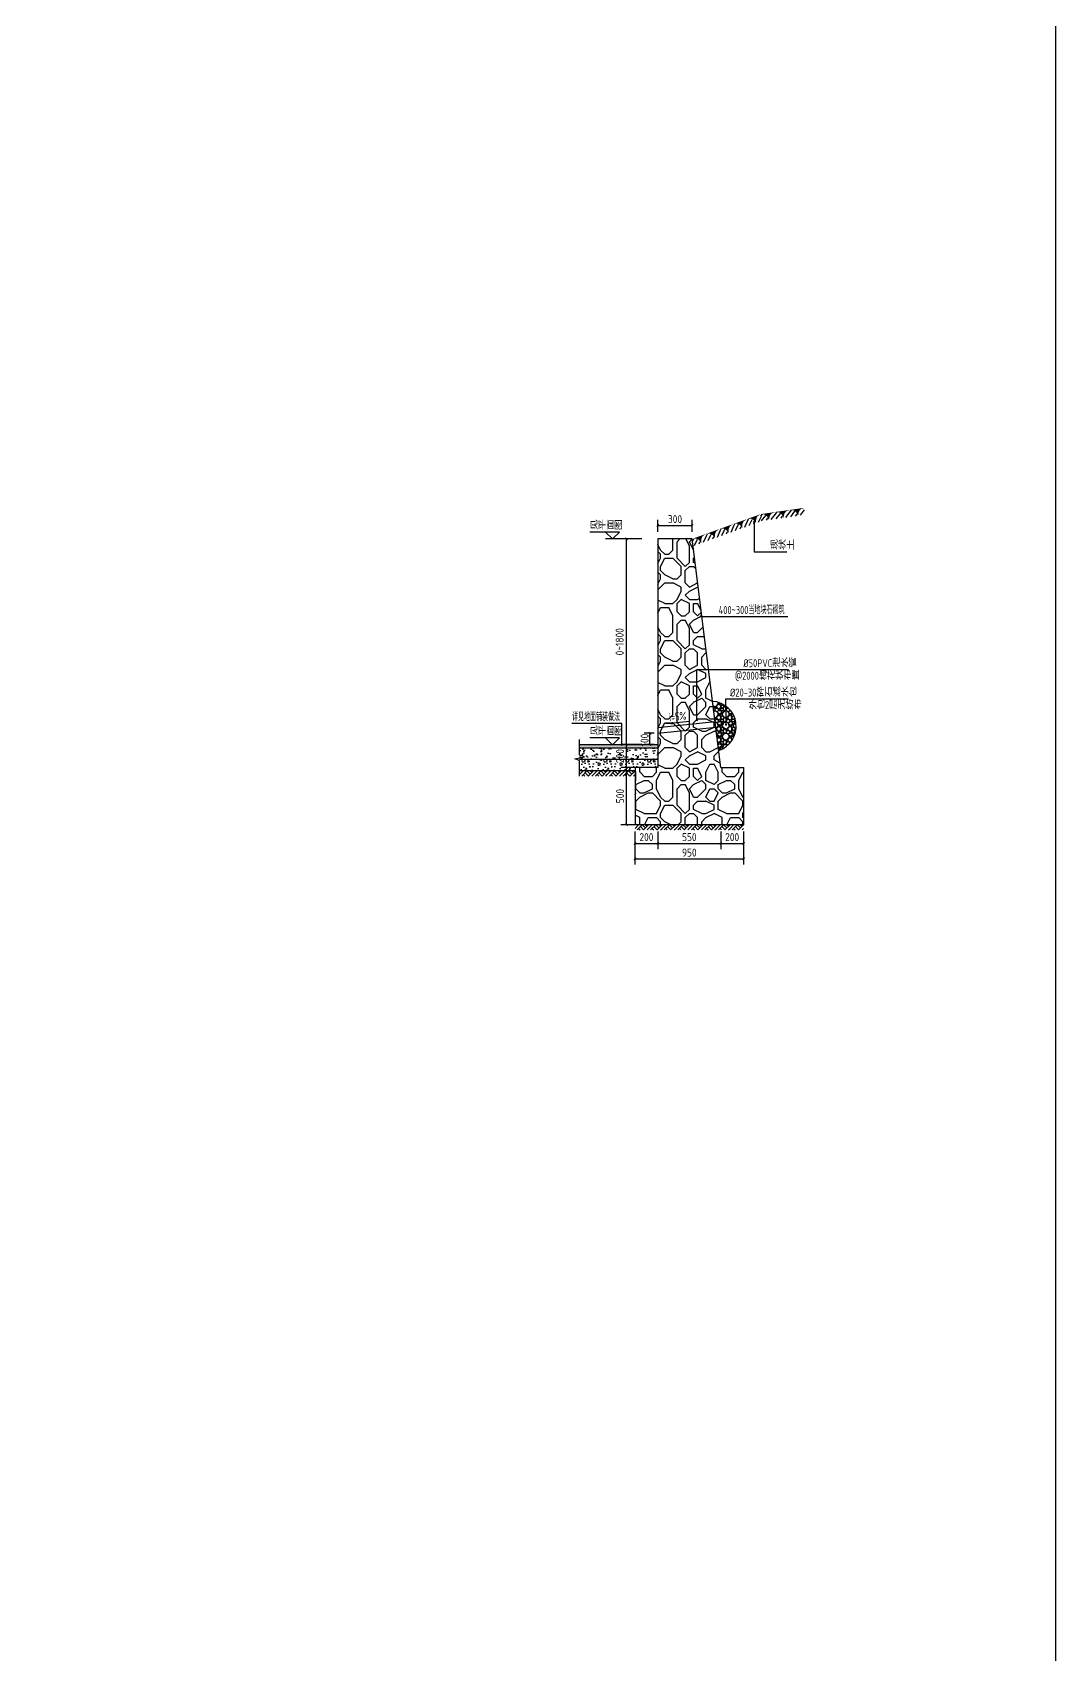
# Model space of a CAD drawing. Extents: x -16492 to 345596, y -4133 to 400729.
# Drawn here: x 51513 to 60461, y 53338 to 67525 of the extents above; entities that cross this region are included whole.
import ezdxf

# ---------------------------------------------------------------- set-up
doc = ezdxf.new("R2010")
doc.units = 0
doc.header["$LTSCALE"] = 10
doc.header["$MEASUREMENT"] = 0
for name, color, linetype in [('0-04', 4, 'Continuous'), ('0-园建', 30, 'Continuous'), ('0-填充', 8, 'Continuous'), ('DIM-ELEV', 3, 'Continuous'), ('DIM-LEAD', 3, 'Continuous'), ('PUB_DIM', 3, 'Continuous'), ('W-STEEL_FRAME钢架', 3, 'Continuous')]:
    doc.layers.add(name, color=color, linetype=linetype)
doc.styles.add('_ANNOTATION', font='@TSSDENG-SPI.SHX', dxfattribs={"width": 0.75, "bigfont": '@HZTXT-SPI.SHX'})
doc.styles.get("Standard").update_dxf_attribs({"font": 'gbenor.shx', "bigfont": 'gbcbig.shx'})
doc.dimstyles.new('_LINEAR$$20', dxfattribs={"dimscale": 20, "dimtxt": 3.5, "dimasz": 1, "dimexe": 2.5, "dimexo": 3, "dimgap": 1, "dimtad": 1, "dimdec": 0, "dimrnd": 5, "dimzin": 0, "dimdsep": 46, "dimtxsty": 'Standard', "dimblk": 'ARCHTICK', "dimblk1": 'ARCHTICK', "dimblk2": 'ARCHTICK', "dimcen": 0.09, "dimclrt": 7, "dimazin": 2, "dimtfac": 1, "dimtdec": 0, "dimtix": 1, "dimtmove": 2, "dimatfit": 3, "dimfxl": 1, "dimtolj": 1, "dimtzin": 0, "dimarcsym": 2})

# ---------------------------------------------------------------- blocks, each defined once
blk = doc.blocks.new('_ArchTick')
at = {"color": 0, "linetype": 'ByBlock', "const_width": 0.4}
blk.add_lwpolyline([(-0.5, -0.5), (0.5, 0.5)], dxfattribs=at)
blk = doc.blocks.new('*D408')
at = {"layer": 'Defpoints', "color": 0, "transparency": 16777216}
for p in [(56708, 61096), (56903, 61096), (56903, 60596)]:
    blk.add_point(p, dxfattribs=at)
at = {"layer": 'PUB_DIM', "color": 0, "lineweight": -2, "transparency": 16777216}
for p, q in [((56843, 61096), (56658, 61096)), ((56708, 60596), (56708, 61096)), ((56843, 60596), (56658, 60596))]:
    blk.add_line(p, q, dxfattribs=at)
at = {"layer": 'PUB_DIM', "color": 0, "lineweight": -2, "transparency": 16777216, "xscale": 20, "yscale": 20, "zscale": 20}
for p, rotation in [((56708, 61096), 90), ((56708, 60596), 270)]:
    blk.add_blockref('_ArchTick', p, dxfattribs=dict(at, rotation=rotation))
at = {"layer": 'PUB_DIM', "color": 7, "transparency": 16777216, "insert": (56653, 60846), "char_height": 70, "attachment_point": 5, "rotation": 90}
blk.add_mtext('\\A1;500', dxfattribs=at)
blk = doc.blocks.new('*D409')
at = {"layer": 'Defpoints', "color": 0, "transparency": 16777216}
for p in [(56708, 61296), (56903, 61296), (56903, 61096)]:
    blk.add_point(p, dxfattribs=at)
at = {"layer": 'PUB_DIM', "color": 0, "lineweight": -2, "transparency": 16777216}
for p, q in [((56843, 61296), (56658, 61296)), ((56708, 61096), (56708, 61296)), ((56843, 61096), (56658, 61096))]:
    blk.add_line(p, q, dxfattribs=at)
at = {"layer": 'PUB_DIM', "color": 0, "lineweight": -2, "transparency": 16777216, "xscale": 20, "yscale": 20, "zscale": 20}
for p, rotation in [((56708, 61296), 90), ((56708, 61096), 270)]:
    blk.add_blockref('_ArchTick', p, dxfattribs=dict(at, rotation=rotation))
at = {"layer": 'PUB_DIM', "color": 7, "transparency": 16777216, "insert": (56653, 61196), "char_height": 70, "attachment_point": 5, "rotation": 90}
blk.add_mtext('\\A1;200', dxfattribs=at)
blk = doc.blocks.new('*D410')
at = {"layer": 'Defpoints', "color": 0, "transparency": 16777216}
for p in [(56708, 63096), (56903, 63096), (56903, 61296)]:
    blk.add_point(p, dxfattribs=at)
at = {"layer": 'PUB_DIM', "color": 0, "lineweight": -2, "transparency": 16777216}
for p, q in [((56843, 63096), (56658, 63096)), ((56708, 61296), (56708, 63096)), ((56843, 61296), (56658, 61296))]:
    blk.add_line(p, q, dxfattribs=at)
at = {"layer": 'PUB_DIM', "color": 0, "lineweight": -2, "transparency": 16777216, "xscale": 20, "yscale": 20, "zscale": 20}
for p, rotation in [((56708, 63096), 90), ((56708, 61296), 270)]:
    blk.add_blockref('_ArchTick', p, dxfattribs=dict(at, rotation=rotation))
at = {"layer": 'PUB_DIM', "color": 7, "transparency": 16777216, "insert": (56649, 62196), "char_height": 70, "attachment_point": 5, "rotation": 90}
blk.add_mtext('\\A1;0~1800', dxfattribs=at)
blk = doc.blocks.new('*D411')
at = {"layer": 'Defpoints', "color": 0, "transparency": 16777216}
for p in [(57283, 63213), (56983, 63096), (57283, 63096)]:
    blk.add_point(p, dxfattribs=at)
at = {"layer": 'PUB_DIM', "color": 0, "lineweight": -2, "transparency": 16777216}
for p, q in [((56983, 63156), (56983, 63263)), ((56983, 63213), (57283, 63213)), ((57283, 63156), (57283, 63263))]:
    blk.add_line(p, q, dxfattribs=at)
at = {"layer": 'PUB_DIM', "color": 0, "lineweight": -2, "transparency": 16777216, "xscale": 20, "yscale": 20, "zscale": 20, "rotation": 180}
blk.add_blockref('_ArchTick', (56983, 63213), dxfattribs=at)
at = {"layer": 'PUB_DIM', "color": 0, "lineweight": -2, "transparency": 16777216, "xscale": 20, "yscale": 20, "zscale": 20}
blk.add_blockref('_ArchTick', (57283, 63213), dxfattribs=at)
at = {"layer": 'PUB_DIM', "color": 7, "transparency": 16777216, "insert": (57133, 63268), "char_height": 70, "attachment_point": 5}
blk.add_mtext('\\A1;300', dxfattribs=at)
blk = doc.blocks.new('*D412')
at = {"layer": 'Defpoints', "color": 0, "transparency": 16777216}
for p in [(56914, 61396), (57011, 61396), (57011, 61296)]:
    blk.add_point(p, dxfattribs=at)
at = {"layer": 'PUB_DIM', "color": 0, "lineweight": -2, "transparency": 16777216}
for p, q in [((56951, 61396), (56864, 61396)), ((56951, 61296), (56864, 61296)), ((56914, 61296), (56914, 61396))]:
    blk.add_line(p, q, dxfattribs=at)
at = {"layer": 'PUB_DIM', "color": 0, "lineweight": -2, "transparency": 16777216, "xscale": 20, "yscale": 20, "zscale": 20}
for p, rotation in [((56914, 61396), 90), ((56914, 61296), 270)]:
    blk.add_blockref('_ArchTick', p, dxfattribs=dict(at, rotation=rotation))
at = {"layer": 'PUB_DIM', "color": 7, "transparency": 16777216, "insert": (56867, 61336), "char_height": 70, "attachment_point": 5, "rotation": 90}
blk.add_mtext('\\A1;100', dxfattribs=at)
blk = doc.blocks.new('*D413')
at = {"layer": 'Defpoints', "color": 0, "transparency": 16777216}
for p in [(56783, 60596), (56983, 60596), (56983, 60432)]:
    blk.add_point(p, dxfattribs=at)
at = {"layer": 'PUB_DIM', "color": 0, "lineweight": -2, "transparency": 16777216}
for p, q in [((56783, 60536), (56783, 60382)), ((56983, 60536), (56983, 60382)), ((56783, 60432), (56983, 60432))]:
    blk.add_line(p, q, dxfattribs=at)
at = {"layer": 'PUB_DIM', "color": 0, "lineweight": -2, "transparency": 16777216, "xscale": 20, "yscale": 20, "zscale": 20, "rotation": 180}
blk.add_blockref('_ArchTick', (56783, 60432), dxfattribs=at)
at = {"layer": 'PUB_DIM', "color": 0, "lineweight": -2, "transparency": 16777216, "xscale": 20, "yscale": 20, "zscale": 20}
blk.add_blockref('_ArchTick', (56983, 60432), dxfattribs=at)
at = {"layer": 'PUB_DIM', "color": 7, "transparency": 16777216, "insert": (56883, 60487), "char_height": 70, "attachment_point": 5}
blk.add_mtext('\\A1;200', dxfattribs=at)
blk = doc.blocks.new('*D414')
at = {"layer": 'Defpoints', "color": 0, "transparency": 16777216}
for p in [(56983, 60596), (57533, 60596), (57533, 60432)]:
    blk.add_point(p, dxfattribs=at)
at = {"layer": 'PUB_DIM', "color": 0, "lineweight": -2, "transparency": 16777216}
for p, q in [((56983, 60536), (56983, 60382)), ((57533, 60536), (57533, 60382)), ((56983, 60432), (57533, 60432))]:
    blk.add_line(p, q, dxfattribs=at)
at = {"layer": 'PUB_DIM', "color": 0, "lineweight": -2, "transparency": 16777216, "xscale": 20, "yscale": 20, "zscale": 20, "rotation": 180}
blk.add_blockref('_ArchTick', (56983, 60432), dxfattribs=at)
at = {"layer": 'PUB_DIM', "color": 0, "lineweight": -2, "transparency": 16777216, "xscale": 20, "yscale": 20, "zscale": 20}
blk.add_blockref('_ArchTick', (57533, 60432), dxfattribs=at)
at = {"layer": 'PUB_DIM', "color": 7, "transparency": 16777216, "insert": (57258, 60487), "char_height": 70, "attachment_point": 5}
blk.add_mtext('\\A1;550', dxfattribs=at)
blk = doc.blocks.new('*D415')
at = {"layer": 'Defpoints', "color": 0, "transparency": 16777216}
for p in [(57533, 60596), (57733, 60596), (57733, 60432)]:
    blk.add_point(p, dxfattribs=at)
at = {"layer": 'PUB_DIM', "color": 0, "lineweight": -2, "transparency": 16777216}
for p, q in [((57533, 60536), (57533, 60382)), ((57733, 60536), (57733, 60382)), ((57533, 60432), (57733, 60432))]:
    blk.add_line(p, q, dxfattribs=at)
at = {"layer": 'PUB_DIM', "color": 0, "lineweight": -2, "transparency": 16777216, "xscale": 20, "yscale": 20, "zscale": 20, "rotation": 180}
blk.add_blockref('_ArchTick', (57533, 60432), dxfattribs=at)
at = {"layer": 'PUB_DIM', "color": 0, "lineweight": -2, "transparency": 16777216, "xscale": 20, "yscale": 20, "zscale": 20}
blk.add_blockref('_ArchTick', (57733, 60432), dxfattribs=at)
at = {"layer": 'PUB_DIM', "color": 7, "transparency": 16777216, "insert": (57633, 60487), "char_height": 70, "attachment_point": 5}
blk.add_mtext('\\A1;200', dxfattribs=at)
blk = doc.blocks.new('*D416')
at = {"layer": 'Defpoints', "color": 0, "transparency": 16777216}
for p in [(56783, 60596), (57733, 60596), (57733, 60297)]:
    blk.add_point(p, dxfattribs=at)
at = {"layer": 'PUB_DIM', "color": 0, "lineweight": -2, "transparency": 16777216}
for p, q in [((56783, 60536), (56783, 60247)), ((57733, 60536), (57733, 60247)), ((56783, 60297), (57733, 60297))]:
    blk.add_line(p, q, dxfattribs=at)
at = {"layer": 'PUB_DIM', "color": 0, "lineweight": -2, "transparency": 16777216, "xscale": 20, "yscale": 20, "zscale": 20, "rotation": 180}
blk.add_blockref('_ArchTick', (56783, 60297), dxfattribs=at)
at = {"layer": 'PUB_DIM', "color": 0, "lineweight": -2, "transparency": 16777216, "xscale": 20, "yscale": 20, "zscale": 20}
blk.add_blockref('_ArchTick', (57733, 60297), dxfattribs=at)
at = {"layer": 'PUB_DIM', "color": 7, "transparency": 16777216, "insert": (57258, 60352), "char_height": 70, "attachment_point": 5}
blk.add_mtext('\\A1;950', dxfattribs=at)

msp = doc.modelspace()

# ---------------------------------------------------------------- hatches: boundary and pattern name
at = {"layer": '0-填充'}
h = msp.add_hatch(dxfattribs=at)
h.set_pattern_fill('砾石铺砌', color=256, scale=60)
h.set_pattern_definition([(0, (57258.4, 61845.5), (720, 720), [72, -108, 36, -108, 36, -360]), (0, (57618.4, 61917.5), (720, 720), [36, -684]), (0, (57402.4, 61953.5), (720, 720), [36, -72, 36, -576]), (0, (57762.4, 61989.5), (720, 720), [72, -648]), (0, (57834.4, 62025.5), (720, 720), [36, -684]), (0, (57618.4, 62097.5), (720, 720), [72, -648]), (0, (57258.4, 62133.5), (720, 720), [36, -72, 36, -180, 108, -288]), (0, (57762.4, 62205.5), (720, 720), [72, -648]), (0, (57330.4, 62241.5), (720, 720), [72, -36, 36, -288, 36, -252]), (0, (57294.4, 62277.5), (720, 720), [36, -684]), (0, (57546.4, 62313.5), (720, 720), [36, -36, 36, -612]), (0, (57438.4, 62349.5), (720, 720), [36, -684]), (0, (57906.4, 62385.5), (720, 720), [36, -684]), (0, (57582.4, 62421.5), (720, 720), [36, -288, 36, -360]), (0, (57582.4, 62457.5), (720, 720), [72, -648]), (0, (57726.4, 62493.5), (720, 720), [72, -648]), (0, (57294.4, 62529.5), (720, 720), [36, -432, 72, -180]), (90, (57258.4, 62169.5), (-720, 720), [144, -144, 72, -360]), (90, (57294.4, 62169.5), (-720, 720), [36, -252, 72, -360]), (90, (57330.4, 61989.5), (-720, 720), [108, -612]), (90, (57366.4, 61989.5), (-720, 720), [72, -648]), (90, (57402.4, 61881.5), (-720, 720), [36, -432, 36, -36, 72, -108]), (90, (57474.4, 61881.5), (-720, 720), [36, -252, 36, -396]), (90, (57510.4, 62169.5), (-720, 720), [72, -108, 36, -36, 72, -396]), (90, (57546.4, 62025.5), (-720, 720), [72, -396, 36, -216]), (90, (57582.4, 61881.5), (-720, 720), [36, -36, 72, -576]), (90, (57654.4, 62349.5), (-720, 720), [36, -684]), (90, (57690.4, 62349.5), (-720, 720), [72, -72, 36, -36, 72, -432]), (90, (57726.4, 62025.5), (-720, 720), [36, -36, 36, -72, 36, -504]), (90, (57834.4, 62277.5), (-720, 720), [144, -576]), (90, (57870.4, 62205.5), (-720, 720), [144, -108, 72, -396]), (90, (57906.4, 61917.5), (-720, 720), [36, -108, 72, -504]), (90, (57942.4, 61989.5), (-720, 720), [108, -612]), (45, (57546.4, 61845.5), (5e-14, 720), [50.91, -967.32]), (45, (57942.4, 61881.5), (5e-14, 720), [50.91, -865.5, 50.91, -50.91]), (45, (57474.4, 61917.5), (5e-14, 720), [50.91, -407.29, 50.91, -509.12]), (45, (57654.4, 61917.5), (5e-14, 720), [50.91, -814.59, 50.91, -101.82]), (45, (57690.4, 61917.5), (5e-14, 720), [101.82, -407.29, 101.82, -407.3]), (45, (57510.4, 61989.5), (0.003, 720), [50.904, -458.21, 50.904, -50.904, 50.904, -356.41]), (45, (57870.4, 62025.5), (5e-14, 720), [50.91, -50.91, 50.91, -865.5]), (45, (57366.4, 62061.5), (0.003, 720), [50.91, -610.93, 50.91, -305.48]), (45, (57942.4, 62133.5), (0.003, 720), [50.904, -50.904, 50.904, -203.645, 50.904, -610.97]), (45, (57510.4, 62241.5), (5e-14, 720), [50.91, -967.32]), (45, (57330.4, 62277.5), (5e-14, 720), [101.82, -916.41]), (45, (57258.4, 62349.5), (5e-14, 720), [50.91, -50.91, 50.91, -865.5]), (45, (57654.4, 62457.5), (5e-14, 720), [50.91, -967.32]), (45, (57870.4, 62529.5), (5e-14, 720), [50.91, -967.32]), (135, (57582.4, 61917.5), (5e-14, 720), [50.91, -967.32]), (135, (57618.4, 61917.5), (5e-14, 720), [50.91, -967.32]), (135, (57402.4, 61953.5), (5e-14, 720), [50.91, -203.64, 101.82, -661.85]), (135, (57258.4, 61953.5), (5e-14, 720), [50.91, -967.32]), (135, (57726.4, 62061.5), (5e-14, 720), [50.91, -407.29, 50.91, -509.11]), (135, (57762.4, 62061.5), (-0.003, 720), [50.904, -305.496, 50.904, -305.424, 50.904, -254.6]), (135, (57330.4, 62097.5), (-0.003, 720), [50.91, -967.32]), (135, (57906.4, 62133.5), (-0.003, 720), [101.81, -254.556, 50.904, -50.904, 50.904, -509.15]), (135, (57438.4, 62241.5), (5e-14, 720), [50.91, -967.32]), (135, (57726.4, 62241.5), (5e-14, 720), [101.82, -916.41]), (135, (57762.4, 62241.5), (5e-14, 720), [50.91, -967.32]), (135, (57546.4, 62313.5), (5e-14, 720), [50.91, -967.32]), (135, (57330.4, 62421.5), (5e-14, 720), [50.91, -967.32]), (135, (57906.4, 62421.5), (5e-14, 720), [50.91, -967.32]), (26.565, (57330.4, 61845.5), (720, 0.0003), [80.5, -1529.47]), (26.565, (57258.4, 61917.5), (720, 0.0003), [80.5, -1529.47]), (26.565, (57258.4, 61953.5), (720, 0.0003), [80.5, -1529.47]), (26.565, (57438.4, 61953.5), (720, 0.0003), [80.5, -1529.47]), (26.565, (57402.4, 62097.5), (720, 0.0003), [80.5, -1529.47]), (26.565, (57402.4, 62133.5), (720, 0.0003), [80.5, -1529.47]), (26.565, (57546.4, 62277.5), (720, 0.0003), [80.5, -1529.47]), (26.565, (57582.4, 62313.5), (720, 0.0003), [80.5, -1529.47]), (26.565, (57294.4, 62385.5), (720, 0.0003), [80.5, -1529.47]), (26.565, (57510.4, 62385.5), (720, 0.0003), [80.5, -1529.47]), (63.435, (57870.4, 61845.5), (0.0003, 720), [80.5, -1529.47]), (63.435, (57690.4, 61953.5), (0.0003, 720), [80.5, -1529.47]), (63.435, (57582.4, 62025.5), (0.0003, 720), [80.5, -1529.47]), (63.435, (57690.4, 62133.5), (0.0003, 720), [80.5, -1529.47]), (63.435, (57726.4, 62133.5), (0.0003, 720), [80.5, -1529.47]), (63.435, (57474.4, 62241.5), (0.0003, 720), [80.5, -1529.47]), (63.435, (57402.4, 62277.5), (0.0003, 720), [80.5, -1529.47]), (63.435, (57690.4, 62421.5), (0.0003, 720), [80.5, -1529.47]), (63.435, (57402.4, 62493.5), (0.0003, 720), [80.5, -1529.47]), (116.565, (57294.4, 62277.5), (-0.0003, 720), [80.5, -1529.47]), (116.565, (57726.4, 62277.5), (-0.0003, 720), [80.5, -1529.47]), (116.565, (57258.4, 62313.5), (-0.0003, 720), [80.5, -1529.47]), (116.565, (57834.4, 62421.5), (-0.0003, 720), [80.5, -1529.47]), (116.565, (57366.4, 62457.5), (-0.0003, 720), [80.5, -1529.47]), (116.565, (57510.4, 62493.5), (-0.0003, 720), [80.5, -1529.47]), (153.435, (57546.4, 61845.5), (-720, 0.0003), [80.5, -1529.47]), (153.435, (57402.4, 61917.5), (-720, 0.0003), [80.5, -1529.47]), (153.435, (57906.4, 61953.5), (-720, 0.0003), [80.5, -1529.47]), (153.435, (57834.4, 62025.5), (-720, 0.0003), [80.5, -1529.47]), (153.435, (57546.4, 62097.5), (-720, 0.0003), [80.5, -1529.47]), (153.435, (57366.4, 62133.5), (-720, 0.0003), [80.5, -1529.47]), (153.435, (57582.4, 62133.5), (-720, 0.0003), [80.5, -1529.47]), (153.435, (57474.4, 62205.5), (-720, 0.0003), [80.5, -1529.47]), (153.435, (57474.4, 62385.5), (-720, 0.0003), [80.5, -1529.47]), (153.435, (57258.4, 62529.5), (-720, 0.0003), [80.5, -1529.47]), (153.435, (57690.4, 62529.5), (-720, 0.0003), [80.5, -1529.47]), (153.435, (57762.4, 62529.5), (-720, 0.0003), [80.5, -1529.47])])
h.paths.add_polyline_path([(56983.4, 61165.5), (56983.4, 61265.5), (56983.4, 63095.5), (57283.4, 63095.5), (57533.4, 61095.5), (57733.4, 61095.5), (57733.4, 60595.5), (57706.5, 60595.5), (57677.4, 60595.5), (57646, 60595.5), (57614.6, 60595.5), (57587.7, 60595.5), (57558.6, 60595.5), (57527.3, 60595.5), (57495.9, 60595.5), (57469, 60595.5), (57439.9, 60595.5), (57408.5, 60595.5), (57377.1, 60595.5), (57350.2, 60595.5), (57321.1, 60595.5), (57289.8, 60595.5), (57258.4, 60595.5), (57231.5, 60595.5), (57202.4, 60595.5), (57171, 60595.5), (57139.6, 60595.5), (57112.7, 60595.5), (57083.6, 60595.5), (57052.3, 60595.5), (57020.9, 60595.5), (56994, 60595.5), (56964.9, 60595.5), (56933.5, 60595.5), (56902.1, 60595.5), (56875.2, 60595.5), (56846.1, 60595.5), (56814.8, 60595.5), (56783.4, 60595.5), (56783.4, 61034), (56783.4, 61065.5), (56783.4, 61095.5), (56983.4, 61095.5)])
h = msp.add_hatch(dxfattribs=at)
h.set_pattern_fill('卵石砌体', color=256, scale=15)
h.set_pattern_definition([(0, (57616.36, 61468.68), (0, 97.5), [4.875, -14.625, 4.875, -73.125]), (0, (57640.73, 61478.43), (0, 97.5), [4.875, -92.625]), (0, (57591.98, 61488.18), (0, 97.5), [9.75, -87.75]), (0, (57567.61, 61493.06), (0, 97.5), [14.625, -82.875]), (0, (57616.36, 61497.93), (0, 97.5), [9.75, -9.75, 14.625, -63.375]), (0, (57611.48, 61512.56), (0, 97.5), [14.625, -82.875]), (0, (57587.11, 61517.43), (0, 97.5), [14.625, -34.125, 14.625, -34.125]), (0, (57567.61, 61532.06), (0, 97.5), [14.625, -4.875, 4.875, -73.125]), (0, (57630.98, 61541.81), (0, 97.5), [4.875, -92.625]), (0, (57611.48, 61551.56), (0, 97.5), [9.75, -87.75]), (90, (57548.11, 61556.43), (-97.5, 6e-15), [9.75, -87.75]), (90, (57557.86, 61488.18), (-97.5, 6e-15), [4.875, -9.75, 14.625, -68.25]), (90, (57582.23, 61497.93), (-97.5, 6e-15), [19.5, -4.875, 4.875, -68.25]), (90, (57596.86, 61522.31), (-97.5, 6e-15), [14.625, -82.875]), (90, (57601.73, 61478.43), (-97.5, 6e-15), [9.75, -87.75]), (90, (57606.61, 61556.43), (-97.5, 6e-15), [9.75, -87.75]), (90, (57611.48, 61497.93), (-97.5, 6e-15), [9.75, -48.75, 4.875, -34.125]), (90, (57626.11, 61546.68), (-97.5, 6e-15), [4.875, -4.875, 4.875, -82.875]), (90, (57630.98, 61502.81), (-97.5, 6e-15), [9.75, -14.625, 9.75, -63.375]), (90, (57635.86, 61478.43), (-97.5, 6e-15), [9.75, -87.75]), (45, (57552.983, 61478.43), (7e-15, 97.5), [13.789, -27.577, 20.683, -75.837]), (45, (57548.11, 61478.43), (7e-15, 97.5), [13.789, -124.097]), (45, (57601.733, 61488.18), (7e-15, 97.5), [13.789, -124.097]), (45, (57591.983, 61536.93), (7e-15, 97.5), [13.789, -124.097]), (45, (57635.86, 61488.18), (7e-15, 97.5), [13.789, -124.097]), (45, (57552.983, 61497.93), (7e-15, 97.5), [6.894, -130.992]), (45, (57562.733, 61527.18), (7e-15, 97.5), [6.894, -130.992]), (45, (57572.483, 61493.06), (7e-15, 97.5), [6.894, -130.992]), (45, (57582.233, 61527.18), (7e-15, 97.5), [6.894, -130.992]), (45, (57611.483, 61507.68), (7e-15, 97.5), [6.894, -130.992]), (45, (57611.483, 61561.31), (7e-15, 97.5), [6.894, -130.992]), (45, (57621.233, 61551.56), (7e-15, 97.5), [6.894, -130.992]), (45, (57626.11, 61497.93), (7e-15, 97.5), [6.894, -130.992]), (45, (57630.983, 61473.56), (7e-15, 97.5), [6.894, -130.992]), (45, (57630.983, 61512.56), (7e-15, 97.5), [6.894, -130.992]), (45, (57630.983, 61561.31), (7e-15, 97.5), [6.894, -130.992]), (45, (57635.86, 61541.81), (7e-15, 97.5), [6.894, -130.992]), (135, (57616.36, 61551.56), (-97.5, 7e-15), [6.894, -130.992]), (135, (57626.11, 61561.31), (-97.5, 7e-15), [6.894, -130.992]), (135, (57630.983, 61541.81), (-97.5, 7e-15), [6.894, -130.992]), (135, (57645.61, 61561.31), (-97.5, 7e-15), [6.894, -130.992]), (135, (57596.86, 61527.18), (-97.5, 7e-15), [6.894, -130.992]), (135, (57587.11, 61517.43), (-97.5, 7e-15), [6.894, -130.992]), (135, (57557.86, 61493.06), (-97.5, 7e-15), [6.894, -130.992]), (135, (57567.61, 61493.06), (-97.5, 7e-15), [6.894, -130.992]), (135, (57577.36, 61527.18), (-97.5, 7e-15), [6.894, -130.992]), (135, (57557.86, 61512.56), (-97.5, 7e-15), [6.894, -130.992]), (135, (57616.36, 61497.93), (-97.5, 7e-15), [6.894, -130.992]), (135, (57630.983, 61507.68), (-97.5, 7e-15), [6.894, -130.992]), (135, (57635.86, 61488.18), (-97.5, 7e-15), [6.894, -130.992]), (135, (57635.86, 61497.93), (-97.5, 7e-15), [6.894, -130.992]), (135, (57640.733, 61478.43), (-97.5, 7e-15), [6.894, -130.992]), (135, (57562.733, 61536.93), (-97.5, 7e-15), [13.789, -124.097]), (135, (57611.483, 61507.68), (-97.5, 7e-15), [13.789, -124.097]), (135, (57606.61, 61473.56), (-97.5, 7e-15), [34.471, -103.414]), (26.565, (57548.11, 61517.43), (97.5, 4e-08), [10.9, -207.116]), (26.565, (57562.733, 61488.18), (97.5, 4e-08), [10.9, -207.116]), (26.565, (57582.233, 61532.057), (97.5, 4e-08), [10.9, -207.116]), (26.565, (57621.233, 61468.68), (97.5, 4e-08), [10.9, -207.116]), (26.565, (57606.61, 61493.057), (97.5, 4e-08), [10.9, -207.116]), (26.565, (57616.36, 61512.557), (97.5, 4e-08), [10.9, -207.116]), (26.565, (57601.733, 61546.68), (97.5, 4e-08), [10.9, -207.116]), (26.565, (57635.86, 61541.807), (97.5, 4e-08), [10.9, -207.116]), (63.435, (57557.86, 61517.43), (4e-08, 97.5), [10.9, -207.116]), (63.435, (57557.86, 61522.307), (4e-08, 97.5), [10.9, -207.116]), (63.435, (57596.86, 61536.93), (4e-08, 97.5), [21.801, -196.216]), (63.435, (57630.983, 61532.057), (4e-08, 97.5), [10.9, -207.116]), (63.435, (57626.11, 61517.43), (4e-08, 97.5), [10.9, -207.116]), (63.435, (57577.36, 61497.93), (4e-08, 97.5), [10.9, -207.116]), (63.435, (57626.11, 61551.557), (4e-08, 97.5), [10.9, -207.116]), (63.435, (57640.733, 61546.68), (4e-08, 97.5), [10.9, -207.116]), (116.565, (57552.983, 61546.68), (-4e-08, 97.5), [10.9, -207.116]), (116.565, (57606.61, 61468.68), (-4e-08, 97.5), [10.9, -207.116]), (116.565, (57562.733, 61532.057), (-4e-08, 97.5), [10.9, -207.116]), (116.565, (57635.86, 61522.307), (-4e-08, 97.5), [10.9, -207.116]), (116.565, (57601.733, 61517.43), (-4e-08, 97.5), [10.9, -207.116]), (116.565, (57630.983, 61536.93), (-4e-08, 97.5), [10.9, -207.116]), (116.565, (57582.233, 61517.43), (-4e-08, 97.5), [10.9, -207.116]), (116.565, (57562.733, 61497.93), (-4e-08, 97.5), [10.9, -207.116]), (153.435, (57557.86, 61541.807), (-97.5, 4e-08), [10.9, -207.116]), (153.435, (57591.983, 61488.18), (-97.5, 4e-08), [10.9, -207.116]), (153.435, (57572.483, 61532.057), (-97.5, 4e-08), [10.9, -207.116]), (153.435, (57630.983, 61493.057), (-97.5, 4e-08), [10.9, -207.116]), (153.435, (57616.36, 61468.68), (-97.5, 4e-08), [10.9, -207.116]), (153.435, (57626.11, 61546.68), (-97.5, 4e-08), [10.9, -207.116]), (153.435, (57611.483, 61512.557), (-97.5, 4e-08), [10.9, -207.116]), (153.435, (57557.86, 61541.807), (-97.5, 4e-08), [10.9, -207.116]), (153.435, (57645.61, 61517.43), (-97.5, 4e-08), [10.9, -207.116]), (243.435, (57552.983, 61478.43), (-4e-08, -97.5), [10.9, -207.116])])
edge = h.paths.add_edge_path()
edge.add_line((57514.6, 61245.6), (57487.3, 61479.9))
edge.add_line((57487.3, 61479.9), (57483.9, 61491))
edge.add_line((57483.9, 61491), (57461, 61674.8))
edge.add_arc((57448.1, 61455.2), 219.9, 287.601, 446.64903, ccw=False)
h = msp.add_hatch(dxfattribs=at)
h.set_pattern_fill('AR-SAND', color=256, scale=5)
h.set_pattern_definition([(37.5, (56641.0576, 61280.508), (-0.31497, 9.63412), [0, -7.6, 0, -8.5, 0, -8.125]), (7.5, (56641.058, 61280.508), (8.8489, 14.11073), [0, -4.1, 0, -6.85, 0, -2.625]), (327.5, (56634.908, 61280.508), (15.5707, 0.0283), [0, -2.5, 0, -9, 0, -11.75]), (317.5, (56634.908, 61280.508), (15.03063, 4.3884), [0, -1.25, 0, -5.9, 0, -6.75])])
h.paths.add_polyline_path([(56298.7, 61295.5), (56749.9, 61295.5, 0.4142136), (56754.9, 61290.5, 0.4142136), (56759.9, 61295.5), (56983.4, 61295.5), (56983.4, 61265.5), (56298.7, 61265.5)])
h = msp.add_hatch(dxfattribs=at)
h.set_pattern_fill('混凝土', color=256, scale=15)
h.set_pattern_definition([(50, (56641.06, 61180.51), (107.59, -9.413), [11.25, -123.75]), (355, (56641.06, 61180.51), (-20.813, 112.83), [9, -99]), (100.45, (56650.02, 61179.72), (86.776, 103.416), [9.56, -105.171]), (46.184, (56641.06, 61210.51), (160.086, -24.83), [16.875, -185.625]), (96.636, (56654.4, 61208.44), (140.2, 146.12), [14.34, -157.757]), (351.184, (56641.06, 61210.5), (140.2, 146.12), [13.5, -148.5]), (21, (56656.06, 61203.01), (89.536, -60.393), [11.25, -123.75]), (326, (56656.06, 61203.01), (36.497, 108.773), [9, -99]), (71.45, (56663.52, 61197.97), (126.033, 48.38), [9.56, -105.171]), (37.5, (56641.058, 61180.508), (1.824, 49.934), [0, -97.8, 0, -100.5, 0, -99.375]), (7.5, (56641.06, 61180.51), (39.4604, 59.162), [0, -57.3, 0, -95.55, 0, -37.875]), (327.5, (56607.608, 61180.508), (80.0734, -3.3832), [0, -37.5, 0, -117, 0, -155.25]), (317.5, (56592.61, 61180.51), (87.478, 15.016), [0, -48.75, 0, -77.7, 0, -110.25])])
h.paths.add_polyline_path([(56298.7, 61165.5), (56983.4, 61165.5), (56983.4, 61265.5), (56298.7, 61265.5)])
h = msp.add_hatch(dxfattribs=at)
h.set_pattern_fill('加气混凝土', color=256, scale=20, angle=180, style=0)
h.set_pattern_definition([(180, (56584.42, 61239.07), (-96, -192), [0, -192]), (180, (56696.74, 61264.99), (-96, -192), [0, -192]), (180, (56634.34, 61266.9), (-96, -192), [0, -192]), (180, (56566.18, 61210.27), (-96, -192), [0, -192]), (180, (56645.86, 61276.5), (-96, -192), [0, -192]), (180, (56546.98, 61089.3), (-96, -192), [0, -192]), (180, (56605.54, 61104.67), (-96, -192), [0, -192]), (180, (56574.82, 61128.67), (-96, -192), [0, -192]), (180, (56731.3, 61132.5), (-96, -192), [0, -192]), (180, (56637.22, 61141.15), (-96, -192), [0, -192]), (180, (56673.7, 61190.1), (-96, -192), [0, -192]), (180, (56671.78, 61262.1), (-96, -192), [0, -192]), (180, (56599.78, 61269.79), (-96, -192), [0, -192]), (180, (56546.98, 61185.3), (-96, -192), [0, -192]), (180, (56726.5, 61215.07), (-96, -192), [0, -192]), (180, (56710.18, 61182.43), (-96, -192), [0, -192]), (180, (56635.3, 61195.87), (-96, -192), [0, -192]), (180, (56662.18, 61223.7), (-96, -192), [0, -192]), (180, (56677.54, 61160.35), (-96, -192), [0, -192]), (180, (56653.54, 61088.35), (-96, -192), [0, -192]), (180, (56718.82, 61255.39), (-96, -192), [0, -192]), (180, (56613.22, 61127.7), (-96, -192), [0, -192]), (180, (56702.5, 61124.83), (-96, -192), [0, -192]), (180, (56717.86, 61099.87), (-96, -192), [0, -192]), (310.6013, (56558.772, 61149.422), (480, -576), [8.429, -3531.876]), (198.435, (56572.486, 61145.765), (-480, -192), [8.674, -1205.64]), (270, (56572.49, 61153.99), (-96, -192), [8.23, -375.77]), (341.565, (56564.258, 61156.736), (480, -192), [8.674, -1205.64]), (233.13, (56564.258, 61156.736), (-96, -192), [9.143, -950.857]), (315, (56556.94, 61254.565), (96, -192), [7.758, -535.3]), (225, (56567.915, 61254.565), (-96, -192), [7.758, -535.3]), (315, (56562.43, 61260.05), (96, -192), [7.758, -535.3]), (225, (56562.43, 61260.05), (-96, -192), [7.758, -535.3]), (296.565, (56649.29, 61125.65), (2e-05, -384), [10.22, -204.44]), (360, (56653.86, 61116.5), (96, -192), [10.97, -181.03]), (243.435, (56669.4, 61125.65), (-9e-07, -384), [10.22, -204.44]), (296.565, (56664.83, 61134.8), (2e-05, -384), [10.22, -204.44]), (180, (56664.83, 61134.8), (-96, -192), [10.97, -181.03]), (243.435, (56653.86, 61134.8), (-9e-07, -384), [10.22, -204.44]), (287.1027, (56577.0576, 61190.565), (287.99999, -960), [12.4356, -5210.529]), (323.9726, (56580.715, 61178.679), (1824, -1344), [12.436, -2599.046]), (360, (56590.77, 61171.36), (96, -192), [11.886, -180.114]), (216.0274, (56612.715, 61178.679), (-1824, -1344), [12.436, -2599.046]), (251.565, (56616.372, 61189.65), (-288, -960), [11.565, -1202.75]), (287.1027, (56612.715, 61201.536), (287.99999, -960), [12.4356, -5210.529]), (323.9726, (56602.658, 61208.85), (1824, -1344), [12.436, -2599.046]), (180, (56602.66, 61208.85), (-96, -192), [11.886, -180.114]), (216.0274, (56590.772, 61208.85), (-1824, -1344), [12.436, -2599.046]), (251.565, (56580.715, 61201.536), (-288, -960), [11.565, -1202.75]), (330.255, (56575.23, 61100.965), (288, -192), [7.371, -1540.582]), (270, (56581.63, 61104.62), (-96, -192), [7.314, -376.686]), (209.745, (56581.63, 61104.622), (-288, -192), [7.371, -1540.582]), (296.565, (56620.03, 61237.2), (2e-05, -384), [10.22, -204.44]), (348.69, (56624.6, 61228.05), (864, -192), [9.324, -1948.7]), (221.186, (56641.058, 61232.622), (-2399.99997, -2111.99997), [9.719, -4072.257]), (270, (56641.06, 61241.765), (-96, -192), [9.143, -374.857]), (318.814, (56633.743, 61248.165), (2399.99995, -2112), [9.719, -4072.257]), (196.6992, (56633.743, 61248.165), (-3167.99998, -960), [9.5454, -3999.532]), (240.9454, (56624.6, 61245.422), (-96, -192), [9.413, -3944.109]), (289.983, (56700.486, 61156.736), (480, -1344), [10.7014, -4483.903]), (335.556, (56704.143, 61146.679), (1248, -575.99999), [11.047, -4628.842]), (204.444, (56724.2576, 61146.679), (-1248, -576), [11.047, -4628.842]), (250.017, (56727.915, 61156.736), (-480, -1344), [10.7014, -4483.903]), (289.983, (56724.258, 61166.7934), (480, -1344), [10.7014, -4483.903]), (340.017, (56714.2, 61170.45), (480, -192), [10.701, -2236.601]), (199.983, (56714.2, 61170.45), (-480, -192), [10.701, -2236.601]), (250.017, (56704.143, 61166.7934), (-480, -1344), [10.7014, -4483.903]), (302.0054, (56629.172, 61174.108), (96, -192), [8.625, -1802.699]), (198.435, (56641.972, 61169.536), (-480, -192), [8.674, -1205.64]), (270, (56641.97, 61177.765), (-96, -192), [8.23, -375.77]), (341.565, (56633.743, 61180.508), (480, -192), [8.674, -1205.64]), (234.4623, (56633.743, 61180.508), (-672, -960), [7.865, -3295.428]), (296.565, (56684.94, 61220.74), (2e-05, -384), [10.22, -204.44]), (360, (56689.51, 61211.6), (96, -192), [10.06, -181.94]), (239.0362, (56705.058, 61220.736), (-96, -192), [10.662, -2228.423]), (300.9638, (56699.572, 61229.879), (96, -192), [10.662, -2228.423]), (180, (56699.57, 61229.88), (-96, -192), [10.06, -181.94]), (243.435, (56689.51, 61229.88), (-9e-07, -384), [10.22, -204.44])])
h.paths.add_polyline_path([(56783.4, 61095.5), (56783.4, 61065.5), (56298.7, 61065.5), (56298.7, 61165.5), (56983.4, 61165.5), (56983.4, 61095.5)])

# ---------------------------------------------------------------- linework, layer by layer
for p, q in [((57862.6, 63241.3), (57888.2, 63295.2)), ((57884.6, 63294.3), (57896.9, 63310.4)), ((57890.6, 63252.8), (57927.2, 63300.6)), ((57933, 63258.9), (57946.3, 63276.2)), ((57975.5, 63265), (58011.9, 63312.6)), ((58011.9, 63312.6), (58024.3, 63328.8)), ((58017.9, 63271.1), (58054.5, 63318.9)), ((58060.3, 63277.2), (58073.6, 63294.5)), ((58102.8, 63283.3), (58139.2, 63330.9)), ((58139.2, 63330.9), (58151.6, 63347.1)), ((58145.2, 63289.4), (58181.8, 63337.2)), ((58187.7, 63295.5), (58200.9, 63312.8)), ((58230.1, 63301.6), (58266.6, 63349.3)), ((57409.2, 63121.9), (57417.9, 63140.1)), ((57423.5, 63082.4), (57449.2, 63136.5)), ((57503.4, 63111.3), (57529, 63165.2)), ((57529, 63165.2), (57537.6, 63183.5)), ((57543.3, 63125.7), (57569, 63179.9)), ((57583.2, 63140.2), (57592.5, 63159.8)), ((57623.1, 63154.6), (57648.7, 63208.6)), ((57648.7, 63208.6), (57657.4, 63226.8)), ((57663, 63169.1), (57688.7, 63223.2)), ((57702.9, 63183.5), (57712.2, 63203.1)), ((57742.8, 63198), (57768.4, 63251.9)), ((57768.4, 63251.9), (57777.1, 63270.1)), ((57782.7, 63212.4), (57808.4, 63266.5)), ((57822.7, 63226.8), (57832, 63246.4)), ((57289.5, 63078.6), (57298.2, 63096.8)), ((57303.8, 63039.1), (57329.5, 63093.2)), ((57343.7, 63053.5), (57353, 63073.1)), ((57383.6, 63068), (57409.2, 63121.9)), ((57463.4, 63096.9), (57472.8, 63116.5)), ((56298.7, 61034), (56330.7, 61065.5)), ((56317, 61020.5), (56362.7, 61065.5)), ((56330.7, 61034), (56344.5, 61020.5)), ((56346.7, 61049.8), (56375.3, 61021.6)), ((56362.7, 61065.5), (56391.3, 61037.4)), ((56374.2, 61020.5), (56419.9, 61065.5)), ((56392.5, 61065.5), (56406.2, 61052)), ((56406.2, 61020.5), (56419.9, 61034)), ((56419.9, 61034), (56451.9, 61065.5)), ((56438.2, 61020.5), (56483.9, 61065.5)), ((56451.9, 61034), (56465.6, 61020.5)), ((56467.9, 61049.8), (56496.5, 61021.6)), ((56483.9, 61065.5), (56512.5, 61037.4)), ((56495.3, 61020.5), (56541.1, 61065.5)), ((56513.6, 61065.5), (56527.3, 61052)), ((56527.3, 61020.5), (56541.1, 61034)), ((56541.1, 61034), (56573.1, 61065.5)), ((56559.3, 61020.5), (56605.1, 61065.5)), ((56573.1, 61034), (56586.8, 61020.5)), ((56589.1, 61049.8), (56617.6, 61021.6)), ((56605.1, 61065.5), (56633.6, 61037.4)), ((56616.5, 61020.5), (56662.2, 61065.5)), ((56634.8, 61065.5), (56648.5, 61052)), ((56648.5, 61020.5), (56662.2, 61034)), ((56662.2, 61034), (56694.2, 61065.5)), ((56680.5, 61020.5), (56726.2, 61065.5)), ((56694.2, 61034), (56707.9, 61020.5)), ((56710.2, 61049.8), (56738.8, 61021.6)), ((56726.2, 61065.5), (56754.8, 61037.4)), ((56737.7, 61020.5), (56783.4, 61065.5)), ((56756, 61065.5), (56769.7, 61052)), ((56769.7, 61020.5), (56783.4, 61034)), ((56783.4, 60564), (56814.8, 60595.5)), ((56801.3, 60550.5), (56846.1, 60595.5)), ((56830.4, 60579.8), (56858.4, 60551.6)), ((56846.1, 60595.5), (56874.1, 60567.4)), ((56857.3, 60550.5), (56902.1, 60595.5)), ((56875.2, 60595.5), (56888.7, 60582)), ((56902.1, 60564), (56933.5, 60595.5)), ((56920.1, 60550.5), (56964.9, 60595.5)), ((56949.2, 60579.8), (56977.2, 60551.6)), ((56964.9, 60595.5), (56992.9, 60567.4)), ((56976.1, 60550.5), (57020.9, 60595.5)), ((56994, 60595.5), (57007.4, 60582)), ((57020.9, 60564), (57052.3, 60595.5)), ((57038.8, 60550.5), (57083.6, 60595.5)), ((57067.9, 60579.8), (57095.9, 60551.6)), ((57083.6, 60595.5), (57111.6, 60567.4)), ((57094.8, 60550.5), (57139.6, 60595.5)), ((57112.7, 60595.5), (57126.2, 60582)), ((57139.6, 60564), (57171, 60595.5)), ((57157.6, 60550.5), (57202.4, 60595.5)), ((57186.7, 60579.8), (57214.7, 60551.6)), ((57202.4, 60595.5), (57230.4, 60567.4)), ((57213.6, 60550.5), (57258.4, 60595.5)), ((57231.5, 60595.5), (57244.9, 60582)), ((57258.4, 60564), (57289.8, 60595.5)), ((57276.3, 60550.5), (57321.1, 60595.5)), ((57305.4, 60579.8), (57333.4, 60551.6)), ((57321.1, 60595.5), (57349.1, 60567.4)), ((57332.3, 60550.5), (57377.1, 60595.5)), ((57350.2, 60595.5), (57363.7, 60582)), ((57377.1, 60564), (57408.5, 60595.5)), ((57395.1, 60550.5), (57439.9, 60595.5)), ((57424.2, 60579.8), (57452.2, 60551.6)), ((57439.9, 60595.5), (57467.9, 60567.4)), ((57451.1, 60550.5), (57495.9, 60595.5)), ((57469, 60595.5), (57482.4, 60582)), ((57495.9, 60564), (57527.3, 60595.5)), ((57513.8, 60550.5), (57558.6, 60595.5)), ((57542.9, 60579.8), (57570.9, 60551.6)), ((57558.6, 60595.5), (57586.6, 60567.4)), ((57569.8, 60550.5), (57614.6, 60595.5)), ((57587.7, 60595.5), (57601.2, 60582)), ((57614.6, 60564), (57646, 60595.5)), ((57632.6, 60550.5), (57677.4, 60595.5)), ((57661.7, 60579.8), (57689.7, 60551.6)), ((57677.4, 60595.5), (57705.4, 60567.4)), ((57688.6, 60550.5), (57733.4, 60595.5)), ((57706.5, 60595.5), (57719.9, 60582)), ((56814.8, 60564), (56828.2, 60550.5)), ((56888.7, 60550.5), (56902.1, 60564)), ((56933.5, 60564), (56946.9, 60550.5)), ((57007.4, 60550.5), (57020.9, 60564)), ((57052.3, 60564), (57065.7, 60550.5)), ((57126.2, 60550.5), (57139.6, 60564)), ((57171, 60564), (57184.4, 60550.5)), ((57244.9, 60550.5), (57258.4, 60564)), ((57289.8, 60564), (57303.2, 60550.5)), ((57363.7, 60550.5), (57377.1, 60564)), ((57408.5, 60564), (57421.9, 60550.5)), ((57482.4, 60550.5), (57495.9, 60564)), ((57527.3, 60564), (57540.7, 60550.5)), ((57601.2, 60550.5), (57614.6, 60564)), ((57646, 60564), (57659.4, 60550.5)), ((57719.9, 60550.5), (57733.4, 60564))]:
    msp.add_line(p, q)
for points in [[(57762.3, 63268.8), (57882.1, 63312.1), (57797.3, 63271.9), (57853.2, 63292.1)], [(57797.3, 63271.9), (57853.2, 63292.1), (57819.2, 63261.3), (57843.1, 63270)], [(57882.1, 63312.1), (58009.4, 63330.5), (57917.3, 63308.1), (57976.7, 63316.7)], [(57917.3, 63308.1), (57976.7, 63316.7), (57936.7, 63293.3), (57962.2, 63297)], [(57936.7, 63293.3), (57962.2, 63297), (57954.3, 63261.9)], [(58009.4, 63330.5), (58136.7, 63348.8), (58044.6, 63326.4), (58104, 63335)], [(58044.6, 63326.4), (58104, 63335), (58064.1, 63311.6), (58089.5, 63315.3)], [(58064.1, 63311.6), (58089.5, 63315.3), (58081.6, 63280.2)], [(58136.7, 63348.8), (58264, 63367.1), (58171.9, 63344.7), (58231.3, 63353.3)], [(58171.9, 63344.7), (58231.3, 63353.3), (58191.4, 63330), (58216.8, 63333.6)], [(58191.4, 63330), (58216.8, 63333.6), (58208.9, 63298.5)], [(57283.4, 63095.5), (57403.1, 63138.8), (57318.4, 63098.6), (57374.3, 63118.8)], [(57403.1, 63138.8), (57522.9, 63182.2), (57438.1, 63141.9), (57494, 63162.1)], [(57438.1, 63141.9), (57494, 63162.1), (57460, 63131.3), (57483.9, 63140)], [(57460, 63131.3), (57483.9, 63140), (57483.4, 63104.1)], [(57522.9, 63182.2), (57642.6, 63225.5), (57557.8, 63185.3), (57613.7, 63205.5)], [(57557.8, 63185.3), (57613.7, 63205.5), (57579.7, 63174.7), (57603.7, 63183.3)], [(57579.7, 63174.7), (57603.7, 63183.3), (57603.1, 63147.4)], [(57642.6, 63225.5), (57762.3, 63268.8), (57677.6, 63228.6), (57733.5, 63248.8)], [(57677.6, 63228.6), (57733.5, 63248.8), (57699.5, 63218), (57723.4, 63226.7)], [(57699.5, 63218), (57723.4, 63226.7), (57722.9, 63190.7)], [(57819.2, 63261.3), (57843.1, 63270), (57842.6, 63234.1)], [(57318.4, 63098.6), (57374.3, 63118.8), (57340.3, 63088), (57364.2, 63096.7)], [(57340.3, 63088), (57364.2, 63096.7), (57363.7, 63060.8)]]:
    msp.add_solid(points)
at = {"layer": '0-04'}
for p, q in [((56983.4, 63095.5), (56983.4, 61095.5)), ((57283.4, 63095.5), (56983.4, 63095.5)), ((57533.4, 61095.5), (57283.4, 63095.5)), ((56983.4, 61265.5), (56298.7, 61265.5)), ((56983.4, 61165.5), (56298.7, 61165.5)), ((56783.4, 61065.5), (56298.7, 61065.5)), ((56983.4, 61095.5), (56783.4, 61095.5)), ((56783.4, 61095.5), (56783.4, 60595.5)), ((57533.4, 61095.5), (57733.4, 61095.5)), ((57733.4, 61095.5), (57733.4, 60595.5)), ((57733.4, 60595.5), (56783.4, 60595.5))]:
    msp.add_line(p, q, dxfattribs=at)
at = {"layer": '0-园建'}
for p, q in [((56983.4, 61445.8), (57482.9, 61499)), ((56983.4, 61395.5), (57489.1, 61449.4)), ((56983.4, 61295.5), (56298.7, 61295.5))]:
    msp.add_line(p, q, dxfattribs=at)
msp.add_arc((57448.1, 61455.2), 219.9, 287.601, 86.64903, dxfattribs=at)
at = {"layer": 'DIM-ELEV'}
for p, q in [((56646.6, 63155.5), (56387.7, 63155.5)), ((56586.6, 63095.5), (56526.6, 63155.5)), ((56586.6, 63095.5), (56646.6, 63155.5)), ((56661.7, 63095.5), (56526.6, 63095.5)), ((56646.6, 61355.5), (56387.7, 61355.5)), ((56586.6, 61295.5), (56526.6, 61355.5)), ((56661.7, 61295.5), (56526.6, 61295.5)), ((56586.6, 61295.5), (56646.6, 61355.5))]:
    msp.add_line(p, q, dxfattribs=at)
at = {"layer": 'DIM-LEAD'}
for p, q in [((57825.4, 63245.1), (57825.4, 62982.4)), ((57825.4, 62982.4), (58112, 62982.4)), ((57357.5, 62417.9), (57661.9, 62417.9)), ((57661.9, 62417.9), (58118.7, 62417.9)), ((57325.4, 61512.9), (57325.4, 61953.5)), ((57325.4, 61953.5), (58125.3, 61953.5)), ((57579.3, 61470.6), (57579, 61696.3)), ((57579, 61696.3), (58125.3, 61696.3)), ((56667.3, 61482.3), (56232.1, 61482.3)), ((56667.3, 61295.5), (56667.3, 61482.3))]:
    msp.add_line(p, q, dxfattribs=at)
at = {"layer": 'DIM-LEAD', "const_width": 10}
for points in [[(57825.4, 63250.1, 1), (57825.4, 63240.1, 1)], [(57352.5, 62417.9, 1), (57362.5, 62417.9, 1)], [(57325.4, 61507.9, 1), (57325.4, 61517.9, 1)], [(57579.3, 61465.6, 1), (57579.3, 61475.6, 1)], [(56667.3, 61290.5, 1), (56667.3, 61300.5, 1)]]:
    msp.add_lwpolyline(points, format="xyb", close=True, dxfattribs=at)
at = {"layer": 'PUB_DIM'}
msp.add_lwpolyline([(57053.9, 61478.5, 0, 20, 0), (57113.7, 61483.9, 0, 0, 0)], format="xyseb", dxfattribs=at)
for points in [[(57261.4, 61497.4), (57053.9, 61478.5)], [(56298.7, 61020.5), (56298.7, 61158), (56256.7, 61173.3), (56340.7, 61188.1), (56298.7, 61203), (56298.7, 61340.5)]]:
    msp.add_lwpolyline(points, dxfattribs=at)
at = {"layer": 'W-STEEL_FRAME钢架'}
msp.add_lwpolyline([(-16491.7, 110809.4), (60461.3, 110809.4), (60461.3, 51738.3), (-16491.7, 51738.3)], close=True, dxfattribs=at)

# ---------------------------------------------------------------- texts
at = {"layer": 'DIM-ELEV', "color": 7, "style": '_ANNOTATION', "width": 0.75}
for p in [(56387.7, 63175.5), (56387.7, 61375.5)]:
    msp.add_text('见平面图', height=70, dxfattribs=at).set_placement(p)
at = {"layer": 'DIM-LEAD', "color": 7, "style": '_ANNOTATION', "width": 0.75}
for s, p in [('现状土', (57963.6, 63002.4)), ('%%C50PVC泄水管', (57730.5, 61973.5)), ('@2000梅花状布置', (57656.9, 61863.5)), ('%%C20-30碎石滤水包', (57614.5, 61716.3)), ('外包2层无纺布', (57777.7, 61606.3))]:
    msp.add_text(s, height=70, dxfattribs=at).set_placement(p)
at = {"layer": 'DIM-LEAD', "color": 7, "width": 0.75}
for s, p in [('400~300当地块石砌筑', (57514.7, 62437.9)), ('详见地面铺装做法', (56232.1, 61502.3))]:
    msp.add_text(s, height=70, dxfattribs=at).set_placement(p)
at = {"layer": 'PUB_DIM', "color": 7, "style": '_ANNOTATION', "width": 0.75}
msp.add_text('i=5%', height=70, rotation=5.20489, dxfattribs=at).set_placement((57083.5, 61501.3))

# ---------------------------------------------------------------- dimensions: what is measured, and where the dimension line sits
at = {"layer": 'PUB_DIM'}
for p1, p2, distance, picture, middle in [((56983.4, 63095.5), (57283.4, 63095.5), 117.9, '*D411', (57133.4, 63268.4)), ((56902.9, 61095.5), (56902.9, 61295.5), 194.7, '*D409', (56653.2, 61195.5)), ((56902.9, 60595.5), (56902.9, 61095.5), 194.7, '*D408', (56653.2, 60845.5)), ((56783.4, 60595.5), (56983.4, 60595.5), -163.4, '*D413', (56883.4, 60487.1)), ((56783.4, 60595.5), (57733.4, 60595.5), -298.6, '*D416', (57258.4, 60351.9)), ((56983.4, 60595.5), (57533.4, 60595.5), -163.4, '*D414', (57258.4, 60487.1)), ((57533.4, 60595.5), (57733.4, 60595.5), -163.4, '*D415', (57633.4, 60487.1))]:
    dim = msp.add_aligned_dim(p1=p1, p2=p2, distance=distance, dimstyle='_LINEAR$$20', dxfattribs=at)
    dim.commit()
    dim.dimension.update_dxf_attribs({"geometry": picture, "text_midpoint": middle})
dim = msp.add_aligned_dim(p1=(56902.9, 61295.5), p2=(56902.9, 63095.5), distance=194.7, text='0~1800', dimstyle='_LINEAR$$20', dxfattribs=at)
dim.commit()
dim.dimension.update_dxf_attribs({"geometry": '*D410', "text_midpoint": (56648.8, 62195.5)})
dim = msp.add_linear_dim(base=(56913.6, 61395.5), p1=(57010.9, 61295.5), p2=(57010.9, 61395.5), angle=90, dimstyle='_LINEAR$$20', dxfattribs=at)
dim.commit()
dim.dimension.update_dxf_attribs({"geometry": '*D412', "text_midpoint": (56866.9, 61335.9), "dimtype": 161})

doc.saveas('drawing.dxf')
